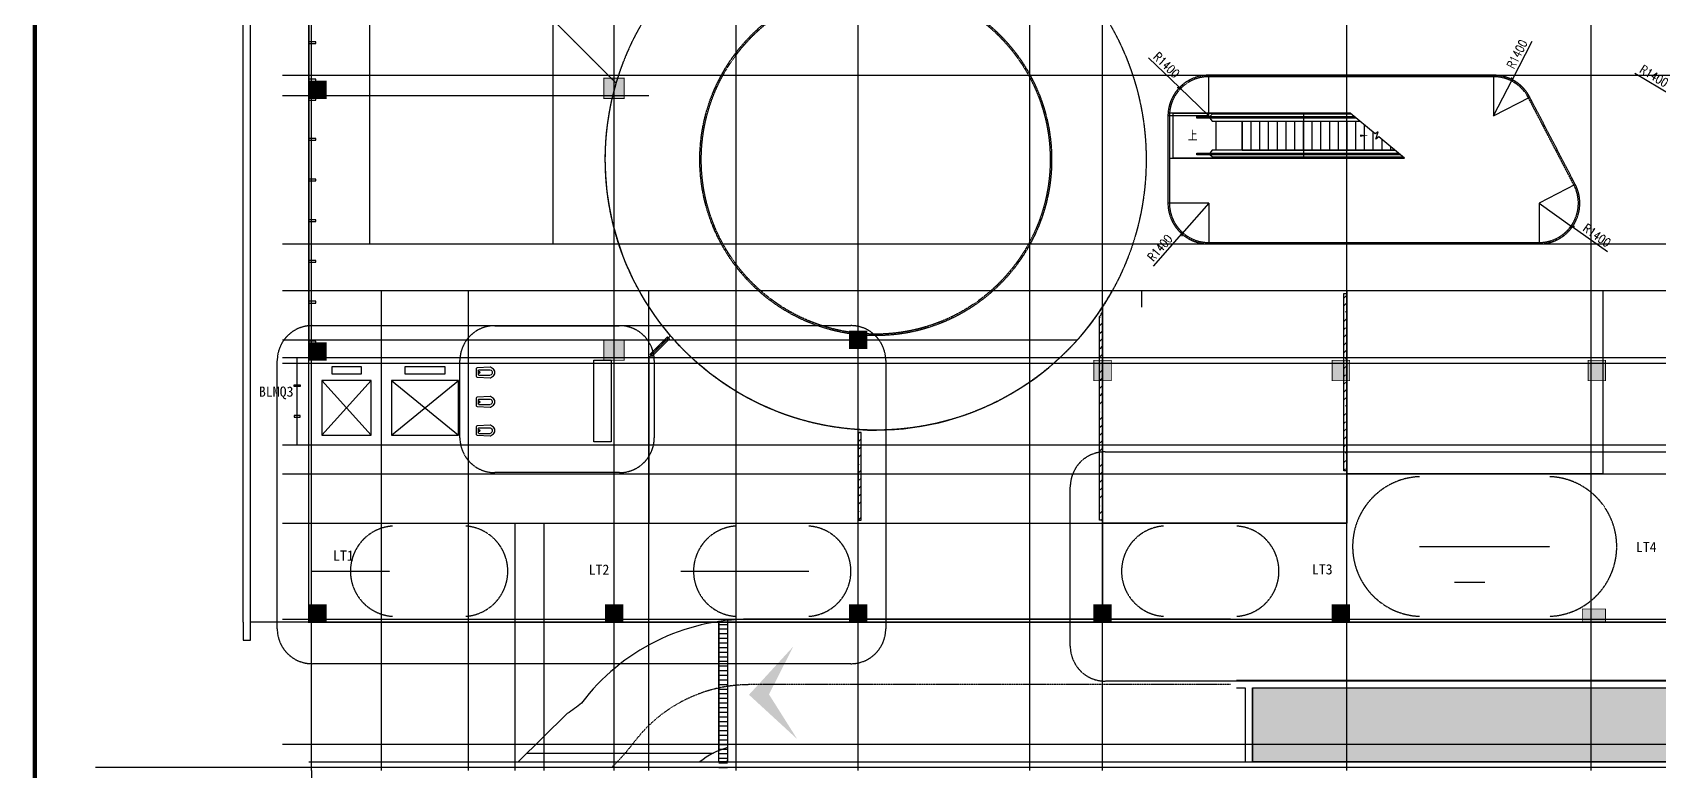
# Model space of a CAD drawing. Extents: x -737978 to 768813, y -372247 to 1140308.
# Drawn here: x -531350 to -475432, y -128998 to -103630 of the extents above; entities that cross this region are included whole.
import ezdxf

# ---------------------------------------------------------------- set-up
doc = ezdxf.new("R2010")
doc.units = 0
doc.header["$LTSCALE"] = 10
doc.header["$MEASUREMENT"] = 0
for name, pattern in [('$0$DASH', [0.35, 0.25, -0.1]), ('DASH', [0.35, 0.25, -0.1]), ('DASHDOT', [1, 0.5, -0.25, 0, -0.25]), ('DOTE', [2.42, 2, -0.2, 0.02, -0.2]), ('HIDDEN2', [4.7625, 3.175, -1.5875])]:
    doc.linetypes.add(name, pattern=pattern)
doc.layers.get('0').update_dxf_attribs({"linetype": 'CONTINUOUS'})
doc.layers.get('Defpoints').update_dxf_attribs({"linetype": 'CONTINUOUS'})
for name, color, linetype in [('0-填充墙', 8, 'CONTINUOUS'), ('A-ANNO-DIMS', 93, 'CONTINUOUS'), ('A-ANNO-IDEN', 3, 'CONTINUOUS'), ('A-ANNO-TEXT', 7, 'CONTINUOUS'), ('A-FLOR-GRND', 2, 'CONTINUOUS'), ('A-FLOR-STRS', 50, 'CONTINUOUS'), ('A-INSU', 21, 'CONTINUOUS'), ('AXIS', 3, 'CONTINUOUS'), ('C-B', 7, 'CONTINUOUS'), ('C-JLQ-UNDER', 6, 'HIDDEN2'), ('C-KZ', 2, 'CONTINUOUS'), ('C-Z-HATCH', 253, 'CONTINUOUS'), ('C座外围门窗1f$0$G-0-XREF', 2, 'CONTINUOUS'), ('DIM_SYMB', 3, 'CONTINUOUS'), ('DOTE', 1, 'DOTE'), ('EVTR', 2, 'CONTINUOUS'), ('J-FURN-厨卫', 253, 'CONTINUOUS'), ('PUB_TITLE', 4, 'CONTINUOUS'), ('RD-中线', 7, 'DASHDOT'), ('RD-侧石线', 5, 'CONTINUOUS'), ('STAIR', 2, 'CONTINUOUS')]:
    doc.layers.add(name, color=color, linetype=linetype)
doc.layers.add('0-面积', color=2, linetype='CONTINUOUS', plot=False)
doc.layers.add('KZ-指标符号', color=7, linetype='CONTINUOUS', lineweight=9)
doc.styles.add('_TCH_DIM', font='SIMPLEX.shx', dxfattribs={"width": 0.8, "bigfont": 'GBCBIG.shx'})
doc.styles.add('_TCH_DIM_T3', font='SIMPLEX.shx', dxfattribs={"width": 0.8, "bigfont": 'GBCBIG.shx'})
doc.styles.add('_TCH_DYN', font='')
doc.styles.get('_TCH_DYN').set_extended_font_data('SimSun')
doc.dimstyles.new('_TCH_ARCH', dxfattribs={"dimtxt": 3.5, "dimasz": 1, "dimexe": 2.5, "dimexo": 3, "dimgap": 1, "dimtad": 1, "dimtoh": 1, "dimdec": 0, "dimzin": 0, "dimdsep": 46, "dimtxsty": '_TCH_DIM_T3', "dimblk": 'ARCHTICK', "dimcen": 0.09, "dimclrt": 7, "dimadec": 1, "dimazin": 0, "dimtfac": 1, "dimtdec": 0, "dimtix": 1, "dimtmove": 2, "dimatfit": 3, "dimfxl": 1, "dimtolj": 1, "dimtzin": 0, "dimarcsym": 0})
pattern_1 = [(45, (0, 0), (-269.40768, 269.40768), []), (45, (269.4, 0), (-269.40768, 269.40768), [190.5, -95.25])]

# ---------------------------------------------------------------- blocks, each defined once
blk = doc.blocks.new('出入口')
blk.add_hatch(color=256).paths.add_polyline_path([(0.378, -0.008), (0.875, 0.876), (0, 0), (0.876, -0.875)])
blk = doc.blocks.new('$plan$00002873')
at = {"layer": 'J-FURN-厨卫'}
for p, q in [((-92, -91), (-92, -482)), ((-66, -65), (69, -65)), ((95, -91), (95, -482))]:
    blk.add_line(p, q, dxfattribs=at)
blk.add_lwpolyline([(140, -552, -0.624736), (-140, -552), (-181, -489, -0.15876), (-185, -473), (-158, -24, -0.392703), (-132, 0), (132, 0, -0.392703), (158, -24), (185, -473, -0.161657), (181, -489)], format="xyb", close=True, dxfattribs=at)
blk.add_circle((2, -107), 23.1, dxfattribs=at)
for centre, radius, start, end in [((-66, -91), 26, 90, 180), ((2, -447), 99.9, 200.5982, 339.4018), ((69, -91), 26, 0, 90), ((0, -422), 207, 240.0293, 299.9707)]:
    blk.add_arc(centre, radius, start, end, dxfattribs=at)
blk = doc.blocks.new('纯商业柱网222')
at = {"layer": 'C-Z-HATCH'}
for points in [[(8939638, 123867), (8940238, 123867), (8940238, 123267), (8939638, 123267)], [(8948638, 123867), (8949238, 123867), (8949238, 123267), (8948638, 123267)], [(8957638, 123867), (8958238, 123867), (8958238, 123267), (8957638, 123267)], [(8939638, 113667), (8940238, 113667), (8940238, 113067), (8939638, 113067)], [(8948638, 113717), (8949338, 113717), (8949338, 113017), (8948638, 113017)], [(8957638, 113717), (8958338, 113717), (8958338, 113017), (8957638, 113017)], [(8939638, 105267), (8940238, 105267), (8940238, 104667), (8939638, 104667)], [(8949038, 105267), (8949638, 105267), (8949638, 104667), (8949038, 104667)], [(8939638, 96867), (8940238, 96867), (8940238, 96267), (8939638, 96267)], [(8947938, 96867), (8948638, 96867), (8948638, 96267), (8947938, 96267)], [(8939638, 88667), (8940238, 88667), (8940238, 88067), (8939638, 88067)], [(8947938, 88667), (8948638, 88667), (8948638, 88067), (8947938, 88067)], [(8939638, 80067), (8940088, 80067), (8940088, 79267), (8939638, 79267)], [(8947938, 79867), (8948638, 79867), (8948638, 79267), (8947938, 79267)]]:
    blk.add_hatch(color=251, dxfattribs=at).paths.add_polyline_path(points)
at = {"layer": 'C-KZ', "const_width": 30}
for points in [[(8939638, 123867), (8940238, 123867), (8940238, 123267), (8939638, 123267)], [(8948638, 123867), (8949238, 123867), (8949238, 123267), (8948638, 123267)], [(8957638, 123867), (8958238, 123867), (8958238, 123267), (8957638, 123267)], [(8939638, 113667), (8940238, 113667), (8940238, 113067), (8939638, 113067)], [(8948638, 113717), (8949338, 113717), (8949338, 113017), (8948638, 113017)], [(8957638, 113717), (8958338, 113717), (8958338, 113017), (8957638, 113017)], [(8939638, 105267), (8940238, 105267), (8940238, 104667), (8939638, 104667)], [(8949038, 105267), (8949638, 105267), (8949638, 104667), (8949038, 104667)], [(8939638, 96867), (8940238, 96867), (8940238, 96267), (8939638, 96267)], [(8947938, 96867), (8948638, 96867), (8948638, 96267), (8947938, 96267)], [(8939638, 88667), (8940238, 88667), (8940238, 88067), (8939638, 88067)], [(8947938, 88667), (8948638, 88667), (8948638, 88067), (8947938, 88067)], [(8939638, 80067), (8940088, 80067), (8940088, 79267), (8939638, 79267)], [(8947938, 79867), (8948638, 79867), (8948638, 79267), (8947938, 79267)]]:
    blk.add_lwpolyline(points, close=True, dxfattribs=at)
blk = doc.blocks.new('LT3')
at = {"layer": 'C-B', "color": 8, "linetype": 'DASH'}
for centre, start, end in [((-334694, -122148, 1511), 93.9545, 266.0477), ((-332388, -122148, 1511), 273.9523, 86.0455)]:
    blk.add_arc(centre, 1554, start, end, dxfattribs=at)
blk = doc.blocks.new('LT1、LT2')
at = {"layer": 'C-B', "color": 8, "linetype": 'DASH'}
for centre, start, end in [((-361214, -122148), 93.9545, 266.0477), ((-358908, -122148), 273.9523, 86.0455)]:
    blk.add_arc(centre, 1554, start, end, dxfattribs=at)
blk = doc.blocks.new('_ArchTick')
at = {"color": 0, "linetype": 'ByBlock', "const_width": 0.4}
blk.add_lwpolyline([(-0.5, -0.5), (0.5, 0.5)], dxfattribs=at)
blk = doc.blocks.new('*D187')
at = {"layer": 'A-ANNO-DIMS', "color": 0, "lineweight": -2, "transparency": 16777216}
for p in [(-472206, -109498), (-473747, -111932)]:
    blk.add_line(p, (-472955, -110681), dxfattribs=at)
at = {"layer": 'Defpoints', "color": 0, "transparency": 16777216}
for p in [(-472206, -109498), (-472955, -110681)]:
    blk.add_point(p, dxfattribs=at)
at = {"layer": 'A-ANNO-DIMS', "color": 0, "lineweight": -2, "transparency": 16777216, "xscale": 120, "yscale": 120, "zscale": 120, "rotation": 57.66620228323233}
blk.add_blockref('_ArchTick', (-472955, -110681), dxfattribs=at)
at = {"layer": 'A-ANNO-DIMS', "color": 7, "transparency": 16777216, "insert": (-473626, -111274), "char_height": 300, "attachment_point": 5, "rotation": 57.6662, "style": '_TCH_DIM_T3'}
blk.add_mtext('\\A1;R1400', dxfattribs=at)
blk = doc.blocks.new('*D188')
at = {"layer": 'A-ANNO-DIMS', "color": 0, "lineweight": -2, "transparency": 16777216}
for p in [(-476243, -105022), (-473771, -106498)]:
    blk.add_line(p, (-474973, -105781), dxfattribs=at)
at = {"layer": 'Defpoints', "color": 0, "transparency": 16777216}
for p in [(-474973, -105781), (-473771, -106498)]:
    blk.add_point(p, dxfattribs=at)
at = {"layer": 'A-ANNO-DIMS', "color": 0, "lineweight": -2, "transparency": 16777216, "xscale": 120, "yscale": 120, "zscale": 120, "rotation": 329.1520690246209}
blk.add_blockref('_ArchTick', (-474973, -105781), dxfattribs=at)
at = {"layer": 'A-ANNO-DIMS', "color": 7, "transparency": 16777216, "insert": (-475583, -105125), "char_height": 300, "attachment_point": 5, "rotation": 329.1521, "style": '_TCH_DIM_T3'}
blk.add_mtext('\\A1;R1400', dxfattribs=at)
blk = doc.blocks.new('*D189')
at = {"layer": 'A-ANNO-DIMS', "color": 0, "lineweight": -2, "transparency": 16777216}
for p in [(-455057, -104964), (-457495, -106497)]:
    blk.add_line(p, (-456309, -105752), dxfattribs=at)
at = {"layer": 'Defpoints', "color": 0, "transparency": 16777216}
for p in [(-456309, -105752), (-457495, -106497)]:
    blk.add_point(p, dxfattribs=at)
at = {"layer": 'A-ANNO-DIMS', "color": 0, "lineweight": -2, "transparency": 16777216, "xscale": 120, "yscale": 120, "zscale": 120, "rotation": 212.1625213829055}
blk.add_blockref('_ArchTick', (-456309, -105752), dxfattribs=at)
at = {"layer": 'A-ANNO-DIMS', "color": 7, "transparency": 16777216, "insert": (-455715, -105082), "char_height": 300, "attachment_point": 5, "rotation": 32.1625, "style": '_TCH_DIM_T3'}
blk.add_mtext('\\A1;R1400', dxfattribs=at)
blk = doc.blocks.new('*D190')
at = {"layer": 'A-ANNO-DIMS', "color": 0, "lineweight": -2, "transparency": 16777216}
for p in [(-459058, -109498), (-457431, -111875)]:
    blk.add_line(p, (-458267, -110653), dxfattribs=at)
at = {"layer": 'Defpoints', "color": 0, "transparency": 16777216}
for p in [(-459058, -109498), (-458267, -110653)]:
    blk.add_point(p, dxfattribs=at)
at = {"layer": 'A-ANNO-DIMS', "color": 0, "lineweight": -2, "transparency": 16777216, "xscale": 120, "yscale": 120, "zscale": 120, "rotation": 124.4078963112417}
blk.add_blockref('_ArchTick', (-458267, -110653), dxfattribs=at)
at = {"layer": 'A-ANNO-DIMS', "color": 7, "transparency": 16777216, "insert": (-457575, -111222), "char_height": 300, "attachment_point": 5, "rotation": 304.4079, "style": '_TCH_DIM_T3'}
blk.add_mtext('\\A1;R1400', dxfattribs=at)
blk = doc.blocks.new('*D191')
at = {"layer": 'A-ANNO-DIMS', "color": 0, "lineweight": -2, "transparency": 16777216}
for p in [(-479793, -103933), (-481101, -106498)]:
    blk.add_line(p, (-480465, -105251), dxfattribs=at)
at = {"layer": 'Defpoints', "color": 0, "transparency": 16777216}
for p in [(-480465, -105251), (-481101, -106498)]:
    blk.add_point(p, dxfattribs=at)
at = {"layer": 'A-ANNO-DIMS', "color": 0, "lineweight": -2, "transparency": 16777216, "xscale": 120, "yscale": 120, "zscale": 120, "rotation": 242.9832565715177}
blk.add_blockref('_ArchTick', (-480465, -105251), dxfattribs=at)
at = {"layer": 'A-ANNO-DIMS', "color": 7, "transparency": 16777216, "insert": (-480297, -104371), "char_height": 300, "attachment_point": 5, "rotation": 62.9833, "style": '_TCH_DIM_T3'}
blk.add_mtext('\\A1;R1400', dxfattribs=at)
blk = doc.blocks.new('*D192')
at = {"layer": 'A-ANNO-DIMS', "color": 0, "lineweight": -2, "transparency": 16777216}
for p in [(-479537, -109498), (-477189, -111166)]:
    blk.add_line(p, (-478395, -110309), dxfattribs=at)
at = {"layer": 'Defpoints', "color": 0, "transparency": 16777216}
for p in [(-479537, -109498), (-478395, -110309)]:
    blk.add_point(p, dxfattribs=at)
at = {"layer": 'A-ANNO-DIMS', "color": 0, "lineweight": -2, "transparency": 16777216, "xscale": 120, "yscale": 120, "zscale": 120, "rotation": 144.6163138320767}
blk.add_blockref('_ArchTick', (-478395, -110309), dxfattribs=at)
at = {"layer": 'A-ANNO-DIMS', "color": 7, "transparency": 16777216, "insert": (-477550, -110603), "char_height": 300, "attachment_point": 5, "rotation": 324.6163, "style": '_TCH_DIM_T3'}
blk.add_mtext('\\A1;R1400', dxfattribs=at)
blk = doc.blocks.new('*D193')
at = {"layer": 'A-ANNO-DIMS', "color": 0, "lineweight": -2, "transparency": 16777216}
for p in [(-490901, -109498), (-492800, -111664)]:
    blk.add_line(p, (-491824, -110551), dxfattribs=at)
at = {"layer": 'Defpoints', "color": 0, "transparency": 16777216}
for p in [(-490901, -109498), (-491824, -110551)]:
    blk.add_point(p, dxfattribs=at)
at = {"layer": 'A-ANNO-DIMS', "color": 0, "lineweight": -2, "transparency": 16777216, "xscale": 120, "yscale": 120, "zscale": 120, "rotation": 48.7574751060959}
blk.add_blockref('_ArchTick', (-491824, -110551), dxfattribs=at)
at = {"layer": 'A-ANNO-DIMS', "color": 7, "transparency": 16777216, "insert": (-492579, -111033), "char_height": 300, "attachment_point": 5, "rotation": 48.7575, "style": '_TCH_DIM_T3'}
blk.add_mtext('\\A1;R1400', dxfattribs=at)
blk = doc.blocks.new('*D194')
at = {"layer": 'A-ANNO-DIMS', "color": 0, "lineweight": -2, "transparency": 16777216}
for p in [(-492972, -104496), (-490901, -106498)]:
    blk.add_line(p, (-491908, -105525), dxfattribs=at)
at = {"layer": 'Defpoints', "color": 0, "transparency": 16777216}
for p in [(-491908, -105525), (-490901, -106498)]:
    blk.add_point(p, dxfattribs=at)
at = {"layer": 'A-ANNO-DIMS', "color": 0, "lineweight": -2, "transparency": 16777216, "xscale": 120, "yscale": 120, "zscale": 120, "rotation": 315.9635480023873}
blk.add_blockref('_ArchTick', (-491908, -105525), dxfattribs=at)
at = {"layer": 'A-ANNO-DIMS', "color": 7, "transparency": 16777216, "insert": (-492352, -104748), "char_height": 300, "attachment_point": 5, "rotation": 315.9635, "style": '_TCH_DIM_T3'}
blk.add_mtext('\\A1;R1400', dxfattribs=at)
blk = doc.blocks.new('*D195')
at = {"layer": 'A-ANNO-DIMS', "color": 0, "lineweight": -2, "transparency": 16777216}
for p in [(-451049, -104009), (-449601, -106498)]:
    blk.add_line(p, (-450305, -105288), dxfattribs=at)
at = {"layer": 'Defpoints', "color": 0, "transparency": 16777216}
for p in [(-450305, -105288), (-449601, -106498)]:
    blk.add_point(p, dxfattribs=at)
at = {"layer": 'A-ANNO-DIMS', "color": 0, "lineweight": -2, "transparency": 16777216, "xscale": 120, "yscale": 120, "zscale": 120, "rotation": 300.1865154170501}
blk.add_blockref('_ArchTick', (-450305, -105288), dxfattribs=at)
at = {"layer": 'A-ANNO-DIMS', "color": 7, "transparency": 16777216, "insert": (-450521, -104419), "char_height": 300, "attachment_point": 5, "rotation": 300.1865, "style": '_TCH_DIM_T3'}
blk.add_mtext('\\A1;R1400', dxfattribs=at)
blk = doc.blocks.new('*D196')
at = {"layer": 'A-ANNO-DIMS', "color": 0, "lineweight": -2, "transparency": 16777216}
for p in [(-451165, -109498), (-453442, -111262)]:
    blk.add_line(p, (-452272, -110356), dxfattribs=at)
at = {"layer": 'Defpoints', "color": 0, "transparency": 16777216}
for p in [(-451165, -109498), (-452272, -110356)]:
    blk.add_point(p, dxfattribs=at)
at = {"layer": 'A-ANNO-DIMS', "color": 0, "lineweight": -2, "transparency": 16777216, "xscale": 120, "yscale": 120, "zscale": 120, "rotation": 37.76073105702353}
blk.add_blockref('_ArchTick', (-452272, -110356), dxfattribs=at)
at = {"layer": 'A-ANNO-DIMS', "color": 7, "transparency": 16777216, "insert": (-453105, -110685), "char_height": 300, "attachment_point": 5, "rotation": 37.7607, "style": '_TCH_DIM_T3'}
blk.add_mtext('\\A1;R1400', dxfattribs=at)
blk = doc.blocks.new('*D197')
at = {"layer": 'A-ANNO-DIMS', "color": 0, "lineweight": -2, "transparency": 16777216}
for p in [(-440201, -109498), (-438035, -111397)]:
    blk.add_line(p, (-439148, -110421), dxfattribs=at)
at = {"layer": 'Defpoints', "color": 0, "transparency": 16777216}
for p in [(-440201, -109498), (-439148, -110421)]:
    blk.add_point(p, dxfattribs=at)
at = {"layer": 'A-ANNO-DIMS', "color": 0, "lineweight": -2, "transparency": 16777216, "xscale": 120, "yscale": 120, "zscale": 120, "rotation": 138.7660425552283}
blk.add_blockref('_ArchTick', (-439148, -110421), dxfattribs=at)
at = {"layer": 'A-ANNO-DIMS', "color": 7, "transparency": 16777216, "insert": (-438337, -110800), "char_height": 300, "attachment_point": 5, "rotation": 318.766, "style": '_TCH_DIM_T3'}
blk.add_mtext('\\A1;R1400', dxfattribs=at)
blk = doc.blocks.new('*D198')
at = {"layer": 'A-ANNO-DIMS', "color": 0, "lineweight": -2, "transparency": 16777216}
for p in [(-438279, -104354), (-440201, -106498)]:
    blk.add_line(p, (-439267, -105456), dxfattribs=at)
at = {"layer": 'Defpoints', "color": 0, "transparency": 16777216}
for p in [(-439267, -105456), (-440201, -106498)]:
    blk.add_point(p, dxfattribs=at)
at = {"layer": 'A-ANNO-DIMS', "color": 0, "lineweight": -2, "transparency": 16777216, "xscale": 120, "yscale": 120, "zscale": 120, "rotation": 228.123518902442}
blk.add_blockref('_ArchTick', (-439267, -105456), dxfattribs=at)
at = {"layer": 'A-ANNO-DIMS', "color": 7, "transparency": 16777216, "insert": (-438879, -104649), "char_height": 300, "attachment_point": 5, "rotation": 48.1235, "style": '_TCH_DIM_T3'}
blk.add_mtext('\\A1;R1400', dxfattribs=at)
blk = doc.blocks.new('中庭标注1')
at = {"color": 8}
for points in [[(-490901.1, -106498.4), (-490901.1, -105098.4)], [(-481101.1, -105098.4), (-481101.1, -106498.4)], [(-473770.6, -106498.4), (-473770.6, -105098.4)], [(-457495.5, -105098.4), (-457495.5, -106498.4)], [(-449601.1, -106498.4), (-449601.1, -105098.4)], [(-440201.1, -106498.4), (-440201.1, -105098.4)], [(-481101.1, -106498.4), (-479859.7, -105851.1)], [(-450842.5, -105851.1), (-449601.1, -106498.4)], [(-490901.1, -106498.4), (-492301.1, -106498.4)], [(-473770.6, -106498.4), (-475012, -107145.7)], [(-456254.1, -107145.7), (-457495.5, -106498.4)], [(-438801.1, -106498.4), (-440201.1, -106498.4)], [(-478295.5, -108851.1), (-479536.9, -109498.4)], [(-452406.7, -108851.1), (-451165.3, -109498.4)], [(-490901.1, -109498.4), (-492301.1, -109498.4)], [(-490901.1, -109498.4), (-490901.1, -110898.4)], [(-479536.9, -109498.4), (-479536.9, -110898.4)], [(-459059.8, -109498.4), (-459059.8, -110898.4)], [(-457818.4, -110145.7), (-459059.8, -109498.4)], [(-451165.3, -109498.4), (-451165.3, -110898.4)], [(-440201.1, -109498.4), (-440201.1, -110898.4)], [(-438801.1, -109498.4), (-440201.1, -109498.4)]]:
    blk.add_lwpolyline(points, dxfattribs=at)
at = {"layer": '0-填充墙'}
for points in [[(-473447.7, -110145.7), (-472206.3, -109498.4)], [(-472206.3, -110898.4), (-472206.3, -109498.4)]]:
    blk.add_lwpolyline(points, dxfattribs=at)
at = {"layer": 'A-ANNO-DIMS'}
for center, mpoint, picture, middle in [((-481101.1, -106498.4), (-480465.2, -105251.2), '*D191', (-480297.2, -104371.4)), ((-449601.1, -106498.4), (-450305.1, -105288.2), '*D195', (-450521.4, -104419.1)), ((-490901.1, -106498.4), (-491907.6, -105525.2), '*D194', (-492352, -104747.7)), ((-440201.1, -106498.4), (-439266.6, -105456), '*D198', (-438878.6, -104648.7)), ((-473770.6, -106498.4), (-474972.5, -105780.5), '*D188', (-475582.7, -105124.9)), ((-457494.7, -106497), (-456309.5, -105751.7), '*D189', (-455714.5, -105082.3)), ((-490901.1, -109498.4), (-491824.1, -110551.1), '*D193', (-492579, -111032.9)), ((-479536.9, -109498.4), (-478395.5, -110309.1), '*D192', (-477549.5, -110603.2)), ((-472206.3, -109498.4), (-472955.1, -110681.3), '*D187', (-473626.3, -111274.2)), ((-459057.9, -109498.4), (-458266.8, -110653.5), '*D190', (-457574.6, -111221.8)), ((-451165.3, -109498.4), (-452272.2, -110355.7), '*D196', (-453105.1, -110684.7)), ((-440201.1, -109498.4), (-439148.3, -110421.2), '*D197', (-438336.7, -110800))]:
    dim = blk.add_radius_dim(center=center, mpoint=mpoint, dimstyle='_TCH_ARCH', override={"dimtxt": 300, "dimasz": 120, "dimgap": 100}, dxfattribs=at)
    dim.commit()
    dim.dimension.update_dxf_attribs({"geometry": picture, "text_midpoint": middle})

msp = doc.modelspace()

# ---------------------------------------------------------------- hatches: boundary and pattern name
at = {"layer": '0-填充墙'}
h = msp.add_hatch(dxfattribs=at)
h.set_pattern_fill('ANSI33', color=256, scale=120, style=0)
h.set_pattern_definition([(45, (-58850, 5094.02), (-269.40768, 269.40768), []), (45, (-58580.6, 5094.02), (-269.40768, 269.40768), [190.5, -95.25])])
h.paths.add_polyline_path([(-486151.1, -118698.4), (-486251.1, -118698.4), (-486251.1, -112598.4), (-486151.1, -112598.4)])
h = msp.add_hatch(dxfattribs=at)
h.set_pattern_fill('ANSI33', color=256, scale=120, style=0)
h.set_pattern_definition(pattern_1)
edge = h.paths.add_edge_path()
edge.add_line((-494551.1, -120398.4), (-494651.1, -120398.4))
edge.add_line((-494651.1, -120398.4), (-494651.1, -113390))
edge.add_arc((-502351.1, -107998.4), 9400, 324.99969, 326.07689)
edge.add_line((-494551.1, -113244.3), (-494551.1, -120398.4))
h = msp.add_hatch(dxfattribs=at)
h.set_pattern_fill('ANSI33', color=256, scale=120, style=0)
h.set_pattern_definition([(45, (-944.45, 1389.8), (-269.40768, 269.40768), []), (45, (-675.05, 1389.8), (-269.40768, 269.40768), [190.5, -95.25])])
h.paths.add_polyline_path([(-510051.1, -114769.1), (-510051.1, -114698.4), (-510121.8, -114698.4), (-509511.6, -114088.3), (-509446.3, -114164.3)])
h = msp.add_hatch(dxfattribs=at)
h.set_pattern_fill('ANSI33', color=256, scale=120, style=0)
h.set_pattern_definition(pattern_1)
edge = h.paths.add_edge_path()
edge.add_line((-502951.1, -120398.4), (-502851.1, -120398.4))
edge.add_line((-502851.1, -120398.4), (-502851.1, -117385.1))
edge.add_arc((-502351.1, -107998.4), 9400, 266.34033, 266.95091, ccw=False)
edge.add_line((-502951.1, -117379.2), (-502951.1, -120398.4))
at = {"layer": 'C-B'}
h = msp.add_hatch(dxfattribs=at)
h.set_pattern_fill('ANSI31', color=8, scale=100, angle=315)
h.set_pattern_definition([(0, (-559706.79, -23328.19), (4e-14, 158.75), [])])
h.paths.add_polyline_path([(-507451.1, -123898.4), (-507751.1, -123898.4), (-507751.1, -128898.4), (-507451.1, -128898.4)])
h = msp.add_hatch(dxfattribs=at)
h.set_pattern_fill('CROSS,_O', color=8, scale=100)
h.set_pattern_definition([(0, (0, 0), (158.75, 158.75), [79.375, -238.125]), (90, (39.69, -39.69), (-158.75, 158.75), [79.375, -238.125])])
h.paths.add_polyline_path([(-489391.3, -126158.4), (-436411.1, -126158.4), (-436411.1, -128698.4), (-489391.3, -128698.4)])

# ---------------------------------------------------------------- linework, layer by layer
for points in [[(-521751.1, -105298.4), (-521751.1, -99858.3)], [(-481403.4, -122537.3), (-482443.9, -122537.3)], [(-513651.1, -123898.4), (-511651.1, -123898.4)], [(-507451.1, -128698.4), (-507451.1, -128638.4)]]:
    msp.add_lwpolyline(points)
at = {"layer": '0-填充墙'}
msp.add_lwpolyline([(-493212.3, -112498.4), (-493212.3, -113070)], dxfattribs=at)
for points in [[(-486151.1, -118698.4), (-486251.1, -118698.4), (-486251.1, -112598.4), (-486151.1, -112598.4)], [(-510051.1, -114769.1), (-510051.1, -114698.4), (-510121.8, -114698.4), (-509511.6, -114088.3), (-509446.3, -114164.3)]]:
    msp.add_lwpolyline(points, close=True, dxfattribs=at)
for points in [[(-494551.1, -120398.4), (-494651.1, -120398.4), (-494651.1, -113390, 0.0047002), (-494551.1, -113244.3), (-494551.1, -120398.4)], [(-502951.1, -120398.4), (-502851.1, -120398.4), (-502851.1, -117385.1, -0.0026642), (-502951.1, -117379.2)]]:
    msp.add_lwpolyline(points, format="xyb", close=True, dxfattribs=at)
at = {"layer": '0-面积'}
for points in [[(-521851.1, -114698.4), (-521751.1, -114798.4), (-510151.1, -114798.4), (-509408.2, -114055.4, -0.2540525), (-511273.7, -105375.9), (-519963.2, -96686.4), (-520943.1, -97666.3, 0.1989124), (-521851.1, -99858.3)], [(-494551.1, -120498.4), (-494551.1, -113063, 0.0177054), (-494212.3, -112498.4), (-486151.1, -112498.4), (-486151.1, -120498.4)], [(-502951.1, -123898.4), (-502951.1, -117279, 0.2712404), (-494551.1, -113063), (-494551.1, -123898.4)], [(-510151.1, -120498.4), (-502951.1, -120498.4), (-502951.1, -117279, -0.201915), (-509408.2, -114055.4), (-510151.1, -114798.4)]]:
    msp.add_lwpolyline(points, format="xyb", close=True, dxfattribs=at)
for points in [[(-477351.1, -118798.4), (-486151.1, -118798.4), (-486151.1, -112498.4), (-477351.1, -112498.4)], [(-489391.3, -126158.4), (-436411.1, -126158.4), (-436411.1, -128698.4), (-489391.3, -128698.4)]]:
    msp.add_lwpolyline(points, close=True, dxfattribs=at)
at = {"layer": 'A-ANNO-IDEN', "linetype": 'DASH', "ltscale": 5}
for points in [[(-503633.8, -125328.4), (-521733.1, -125328.4, -0.4142136), (-522933.1, -124128.4), (-522933.1, -114906.6, -0.4142136), (-521733.1, -113706.6), (-503206.5, -113706.6, -0.4142136), (-502006.5, -114906.6), (-502006.5, -124128.4, -0.4142136), (-503206.5, -125328.4), (-503633.8, -125328.4)], [(-511594.2, -118759.8), (-515452.5, -118759.8, -0.4142136), (-516652.5, -117559.8), (-516652.5, -114907.5, -0.4142136), (-515452.5, -113707.5), (-511167, -113707.5, -0.4142136), (-509967, -114907.5), (-509967, -117559.8, -0.4142136), (-511167, -118759.8), (-511594.2, -118759.8)], [(-474874.4, -125926.8), (-494461.1, -125926.8, -0.4142136), (-495661.1, -124726.8), (-495661.1, -119243.8, -0.4142136), (-494461.1, -118043.8), (-475008.8, -118043.8, -0.4142136), (-473808.8, -119243.8), (-473808.8, -124726.8, -0.4142136), (-475008.8, -125926.8), (-474874.4, -125926.8)]]:
    msp.add_lwpolyline(points, format="xyb", dxfattribs=at)
at = {"layer": 'A-FLOR-GRND'}
for points in [[(-523851.1, -123898.4), (-523851.1, -119558.4), (-523851.1, -113038.4), (-523851.1, -99358.9)], [(-524111.1, -123898.4), (-524111.1, -119558.4), (-524111.1, -113038.4), (-524111.1, -99858.3)], [(-524111.1, -123898.4), (-524111.1, -124515.6), (-523851.1, -124515.6), (-523851.1, -123898.4)], [(-521851.1, -123898.4), (-523851.1, -123898.4)], [(-489938.7, -125898.4), (-435851.1, -125898.4)], [(-489938.7, -126158.4), (-489651.3, -126158.4)], [(-489651.3, -126158.4), (-489651.3, -128698.4)], [(-489391.3, -126158.4), (-489391.3, -128698.4)], [(-489391.3, -126158.4), (-436411.1, -126158.4)]]:
    msp.add_lwpolyline(points, dxfattribs=at)
at = {"layer": 'A-FLOR-STRS', "linetype": '$0$DASH', "ltscale": 2, "const_width": 50}
msp.add_lwpolyline([(-487631.1, -107948.4), (-492131.1, -107948.4), (-492131.1, -106400.4), (-487631.1, -106400.4)], close=True, dxfattribs=at)
at = {"layer": 'A-INSU', "color": 8, "linetype": 'DASH', "ltscale": 2}
msp.add_lwpolyline([(-481101.1, -105148.4), (-490901.1, -105148.4, 0.4142136), (-492251.1, -106498.4), (-492251.1, -109498.4, 0.4142136), (-490901.1, -110848.4), (-479536.9, -110848.4, 0.5631152), (-478339.8, -108874.2), (-479904.1, -105874.2, 0.2794962)], format="xyb", close=True, dxfattribs=at)
msp.add_circle((-502351.1, -107998.4), 6000, dxfattribs=at)
at = {"layer": 'AXIS'}
msp.add_line((-521751.1, -128998.4), (-521751.1, -134998.4), dxfattribs=at)
at = {"layer": 'C-B'}
for p, q in [((-521851.1, -128698.4), (-514006.3, -128698.4)), ((-514006.3, -128698.4), (-402752.2, -128698.4))]:
    msp.add_line(p, q, dxfattribs=at)
at = {"layer": 'C-B', "linetype": 'DASH', "ltscale": 5, "const_width": 50}
msp.add_lwpolyline([(-521851.1, -123898.4), (-521851.1, -86998.4), (-402051.1, -86998.4), (-402051.1, -123898.4)], close=True, dxfattribs=at)
at = {"layer": 'C-B'}
for points in [[(-511451.1, -117698.4), (-512051.1, -117698.4), (-512051.1, -114898.4), (-511751.1, -114898.4), (-511751.1, -114898.4), (-511451.1, -114898.4)], [(-507751.1, -123898.4), (-507451.1, -123898.4), (-507451.1, -128698.4), (-507751.1, -128698.4)]]:
    msp.add_lwpolyline(points, close=True, dxfattribs=at)
for points in [[(-490151.3, -123798.4), (-506680.8, -123798.4, 0.2353388), (-512468.8, -126682.4, -0.0456089), (-512960.4, -127042), (-514650.2, -128698.4)], [(-507451.1, -128208.5, 0.0976362), (-508395.4, -128698.4)]]:
    msp.add_lwpolyline(points, format="xyb", dxfattribs=at)
for points in [[(-507751.1, -123848.7), (-507751.1, -128329.9)], [(-507451.1, -123848.7), (-507451.1, -128329.9)], [(-514344.1, -128398.4), (-507929.8, -128398.4)], [(-514650.2, -128698.4), (-508395.4, -128698.4)]]:
    msp.add_lwpolyline(points, dxfattribs=at)
at = {"layer": 'C-B', "color": 8, "linetype": 'DASH'}
for centre, start, end in [((-483549.1, -121298.4), 92.38594, 267.61406), ((-479269.1, -121298.4), 272.38594, 87.61406)]:
    msp.add_arc(centre, 2402.1, start, end, dxfattribs=at)
at = {"layer": 'C座外围门窗1f$0$G-0-XREF'}
for points in [[(-521851.1, -104008.3), (-521611.1, -104008.3), (-521611.1, -103948.3), (-521851.1, -103948.3)], [(-521851.1, -105298.4), (-521611.1, -105298.4), (-521611.1, -105238.4), (-521851.1, -105238.4)], [(-521851.1, -105958.4), (-521611.1, -105958.4), (-521611.1, -105898.4), (-521851.1, -105898.4)], [(-521851.1, -107328.4), (-521611.1, -107328.4), (-521611.1, -107268.4), (-521851.1, -107268.4)], [(-521851.1, -108728.4), (-521611.1, -108728.4), (-521611.1, -108668.4), (-521851.1, -108668.4)], [(-521851.1, -110128.4), (-521611.1, -110128.4), (-521611.1, -110068.4), (-521851.1, -110068.4)], [(-521851.1, -111528.4), (-521611.1, -111528.4), (-521611.1, -111468.4), (-521851.1, -111468.4)], [(-521851.1, -112928.4), (-521611.1, -112928.4), (-521611.1, -112868.4), (-521851.1, -112868.4)], [(-521851.1, -114298.4), (-521611.1, -114298.4), (-521611.1, -114238.4), (-521851.1, -114238.4)], [(-522351.1, -115738.4), (-522151.1, -115738.4), (-522151.1, -115798.4), (-522351.1, -115798.4)], [(-522351.1, -116858.4), (-522151.1, -116858.4), (-522151.1, -116798.4), (-522351.1, -116798.4)]]:
    msp.add_lwpolyline(points, close=True, dxfattribs=at)
at = {"layer": 'DIM_SYMB'}
msp.add_lwpolyline([(-491306.6, -107174.4, 0, 0, 0), (-485401.1, -107174.4, 0, 80, 0), (-485701.1, -107174.4, 0, 0, 0)], format="xyseb", dxfattribs=at)
at = {"layer": 'DOTE'}
for p, q in [((-521751.1, -128998.4), (-521751.1, -86098.4)), ((-519751.1, -110898.4), (-519751.1, -86098.4)), ((-513451.1, -86098.4), (-513451.1, -110898.4)), ((-511351.1, -128998.4), (-511351.1, -86098.4)), ((-507151.1, -128998.4), (-507151.1, -86098.4)), ((-502951.1, -128998.4), (-502951.1, -86098.4)), ((-497051.1, -128998.4), (-497051.1, -86098.4)), ((-494551.1, -128998.4), (-494551.1, -86098.4)), ((-486151.1, -128998.4), (-486151.1, -86098.4)), ((-477751.1, -128998.4), (-477751.1, -86098.4)), ((-522751.1, -105098.4), (-418951.1, -105098.4)), ((-522751.1, -105798.4), (-510151.1, -105798.4)), ((-522751.1, -110898.4), (-418951.1, -110898.4)), ((-522751.1, -112498.4), (-418951.1, -112498.4)), ((-519351.1, -128998.4), (-519351.1, -112498.4)), ((-516351.1, -128998.4), (-516351.1, -112498.4)), ((-510151.1, -128998.4), (-510151.1, -112498.4)), ((-522751.1, -114198.4), (-495419.3, -114198.4)), ((-522751.1, -114798.4), (-399851.1, -114798.4)), ((-522751.1, -114998.4), (-418951.1, -114998.4)), ((-522751.1, -117798.4), (-399851.1, -117798.4)), ((-522751.1, -118798.4), (-418951.1, -118798.4)), ((-522751.1, -120498.4), (-486151.1, -120498.4)), ((-514751.1, -128998.4), (-514751.1, -120498.4)), ((-513751.1, -128998.4), (-513751.1, -120498.4)), ((-522751.1, -123798.4), (-399851.1, -123798.4)), ((-522751.1, -128098.4), (-399851.1, -128098.4))]:
    msp.add_line(p, q, dxfattribs=at)
for points in [[(-519892.5, -96757.1), (-511273.7, -105375.9)], [(-510151.1, -114798.4), (-509408.2, -114055.4)], [(-522251.1, -117798.4), (-522251.1, -114798.4)], [(-483649.1, -121298.4), (-479171.1, -121298.4)], [(-521751.1, -122148.4), (-519061.1, -122148.4)], [(-509051.1, -122148.4), (-504651.1, -122148.4)]]:
    msp.add_lwpolyline(points, dxfattribs=at)
msp.add_lwpolyline([(-481101.1, -105098.4), (-490901.1, -105098.4, 0.4142136), (-492301.1, -106498.4), (-492301.1, -109498.4, 0.4142136), (-490901.1, -110898.4), (-479536.9, -110898.4, 0.5631152), (-478295.5, -108851.1), (-479859.7, -105851.1, 0.2794962)], format="xyb", close=True, dxfattribs=at)
msp.add_lwpolyline([(-509072, -114426.5, -0.0269822), (-509725.1, -113665.3, -2.4142489)], format="xyb", dxfattribs=at)
for radius in [9300, 9300, 6050]:
    msp.add_circle((-502351.1, -107998.4), radius, dxfattribs=at)
at = {"layer": 'EVTR'}
for p, q in [((-521061.1, -115123.4), (-521061.1, -115358.4)), ((-520041.1, -115123.4), (-521061.1, -115123.4)), ((-520041.1, -115358.4), (-520041.1, -115123.4)), ((-518541.1, -115123.4), (-518541.1, -115358.4)), ((-517161.1, -115123.4), (-518541.1, -115123.4)), ((-517161.1, -115358.4), (-517161.1, -115123.4)), ((-521401.1, -115593.4), (-521401.1, -117473.4)), ((-519701.1, -115593.4), (-521401.1, -115593.4)), ((-521401.1, -115593.4), (-519701.1, -117473.4)), ((-521401.1, -117473.4), (-519701.1, -115593.4)), ((-521061.1, -115358.4), (-520041.1, -115358.4)), ((-519701.1, -117473.4), (-519701.1, -115593.4)), ((-519001.1, -115593.4), (-519001.1, -117473.4)), ((-516701.1, -115593.4), (-519001.1, -115593.4)), ((-519001.1, -115593.4), (-516701.1, -117473.4)), ((-519001.1, -117473.4), (-516701.1, -115593.4)), ((-518541.1, -115358.4), (-517161.1, -115358.4)), ((-516701.1, -117473.4), (-516701.1, -115593.4)), ((-521401.1, -117473.4), (-519701.1, -117473.4)), ((-519001.1, -117473.4), (-516701.1, -117473.4))]:
    msp.add_line(p, q, dxfattribs=at)
at = {"layer": 'PUB_TITLE', "const_width": 150}
msp.add_lwpolyline([(-531275.1, -158410.6), (-378875.1, -158410.6), (-378875.1, -72310.6), (-531275.1, -72310.6)], close=True, dxfattribs=at)
at = {"layer": 'RD-中线', "ltscale": 2}
msp.add_lwpolyline([(-490151.3, -126048.4), (-506680.8, -126048.4, 0.2353388), (-510672.5, -128037.3, -0.0372951), (-511385.3, -128848.7), (-511436, -128898.4)], format="xyb", dxfattribs=at)
at = {"layer": 'RD-侧石线', "color": 8}
msp.add_line((-395971.5, -128899.3), (-529181.7, -128899.6), dxfattribs=at)
at = {"layer": 'STAIR'}
for p, q in [((-492251.1, -106400.4), (-492251.1, -107948.4)), ((-486031.1, -106400.4), (-492251.1, -106400.4)), ((-491306.6, -106575.4), (-491306.6, -106515.4)), ((-491306.6, -106515.4), (-485892.9, -106515.4)), ((-485820.8, -106575.4), (-491306.6, -106575.4)), ((-490856.6, -106515.4), (-490770.6, -106429.4)), ((-490856.6, -106575.4), (-490783.9, -106674.4)), ((-490783.9, -106674.4), (-485701.9, -106674.4)), ((-490770.6, -106429.4), (-485996.3, -106429.4)), ((-490651.1, -106674.4), (-490651.1, -107674.4)), ((-489751.1, -106674.4), (-485701.9, -106674.4)), ((-489751.1, -106674.4), (-489751.1, -107674.4)), ((-489751.1, -107674.4), (-489751.1, -106674.4)), ((-489451.1, -106674.4), (-489451.1, -107674.4)), ((-489151.1, -106674.4), (-489151.1, -107674.4)), ((-488851.1, -106674.4), (-488851.1, -107674.4)), ((-488551.1, -106674.4), (-488551.1, -107674.4)), ((-488251.1, -106674.4), (-488251.1, -107674.4)), ((-487951.1, -106674.4), (-487951.1, -107674.4)), ((-487651.1, -106674.4), (-487651.1, -107674.4)), ((-487351.1, -106674.4), (-487351.1, -107674.4)), ((-487051.1, -106674.4), (-487051.1, -107674.4)), ((-486751.1, -106674.4), (-486751.1, -107674.4)), ((-486451.1, -106674.4), (-486451.1, -107674.4)), ((-486151.1, -106674.4), (-486151.1, -107674.4)), ((-485170.2, -107116.9), (-486031.1, -106400.4)), ((-485851.1, -106674.4), (-485851.1, -107674.4)), ((-485551.1, -106799.9), (-485551.1, -107674.4)), ((-485251.1, -107049.5), (-485251.1, -107674.4)), ((-485066.7, -107043.8), (-485170.2, -107116.9)), ((-485157.7, -107297), (-485066.7, -107043.8)), ((-485047.4, -107219.1), (-485157.7, -107297)), ((-484171.1, -107948.4), (-485047.4, -107219.1)), ((-484951.1, -107299.2), (-484951.1, -107674.4)), ((-491306.6, -107833.4), (-491306.6, -107773.4)), ((-491306.6, -107773.4), (-484381.4, -107773.4)), ((-484309.3, -107833.4), (-491306.6, -107833.4)), ((-490783.9, -107674.4), (-490856.6, -107773.4)), ((-490770.6, -107919.4), (-490856.6, -107833.4)), ((-484500.3, -107674.4), (-490783.9, -107674.4)), ((-484206, -107919.4), (-490770.6, -107919.4)), ((-489751.1, -107674.4), (-484500.3, -107674.4)), ((-484651.1, -107548.9), (-484651.1, -107674.4)), ((-492251.1, -107948.4), (-484171.1, -107948.4))]:
    msp.add_line(p, q, dxfattribs=at)

# ---------------------------------------------------------------- block references
at = {"layer": 'A-ANNO-DIMS'}
msp.add_blockref('中庭标注1', (0, 0), dxfattribs=at)
at = {"layer": 'C-KZ', "color": 2, "linetype": 'Continuous', "rotation": 90}
msp.add_blockref('纯商业柱网222', (-397984, -9063536.4), dxfattribs=at)
at = {"layer": 'J-FURN-厨卫', "xscale": -1, "rotation": 90}
for p in [(-516087.6, -115314.3), (-516087.6, -116326), (-516087.6, -117314.1)]:
    msp.add_blockref('$plan$00002873', p, dxfattribs=at)
at = {"layer": 'KZ-指标符号', "xscale": 1820.000000024707, "yscale": 1820.000000024707, "zscale": 1820.000000024707, "rotation": 2.401612421721514}
msp.add_blockref('出入口', (-506710.6, -126396.4), dxfattribs=at)
at = {"layer": 'STAIR'}
for name, p in [('LT1、LT2', (-157650, 0)), ('LT1、LT2', (-145850, 0)), ('LT3', (-157650, 0))]:
    msp.add_blockref(name, p, dxfattribs=at)

# ---------------------------------------------------------------- texts
at = {"layer": 'A-ANNO-TEXT', "linetype": 'DASH', "style": '_TCH_DYN'}
for s, p in [('LT4', (-476209.8, -121491.7)), ('LT1', (-521014.5, -121784.6)), ('LT2', (-512226.6, -122267.9)), ('LT3', (-487352.5, -122259))]:
    msp.add_text(s, height=350, dxfattribs=at).set_placement(p)
at = {"layer": 'C-JLQ-UNDER', "linetype": 'DASH', "style": '_TCH_DYN'}
msp.add_text('BLMQ3', height=350, dxfattribs=at).set_placement((-523564.7, -116149))
at = {"layer": 'DIM_SYMB', "color": 7, "style": '_TCH_DIM'}
msp.add_text('上', height=337.6, dxfattribs=at).set_placement((-491620.1, -107349.4))

doc.saveas('drawing.dxf')
